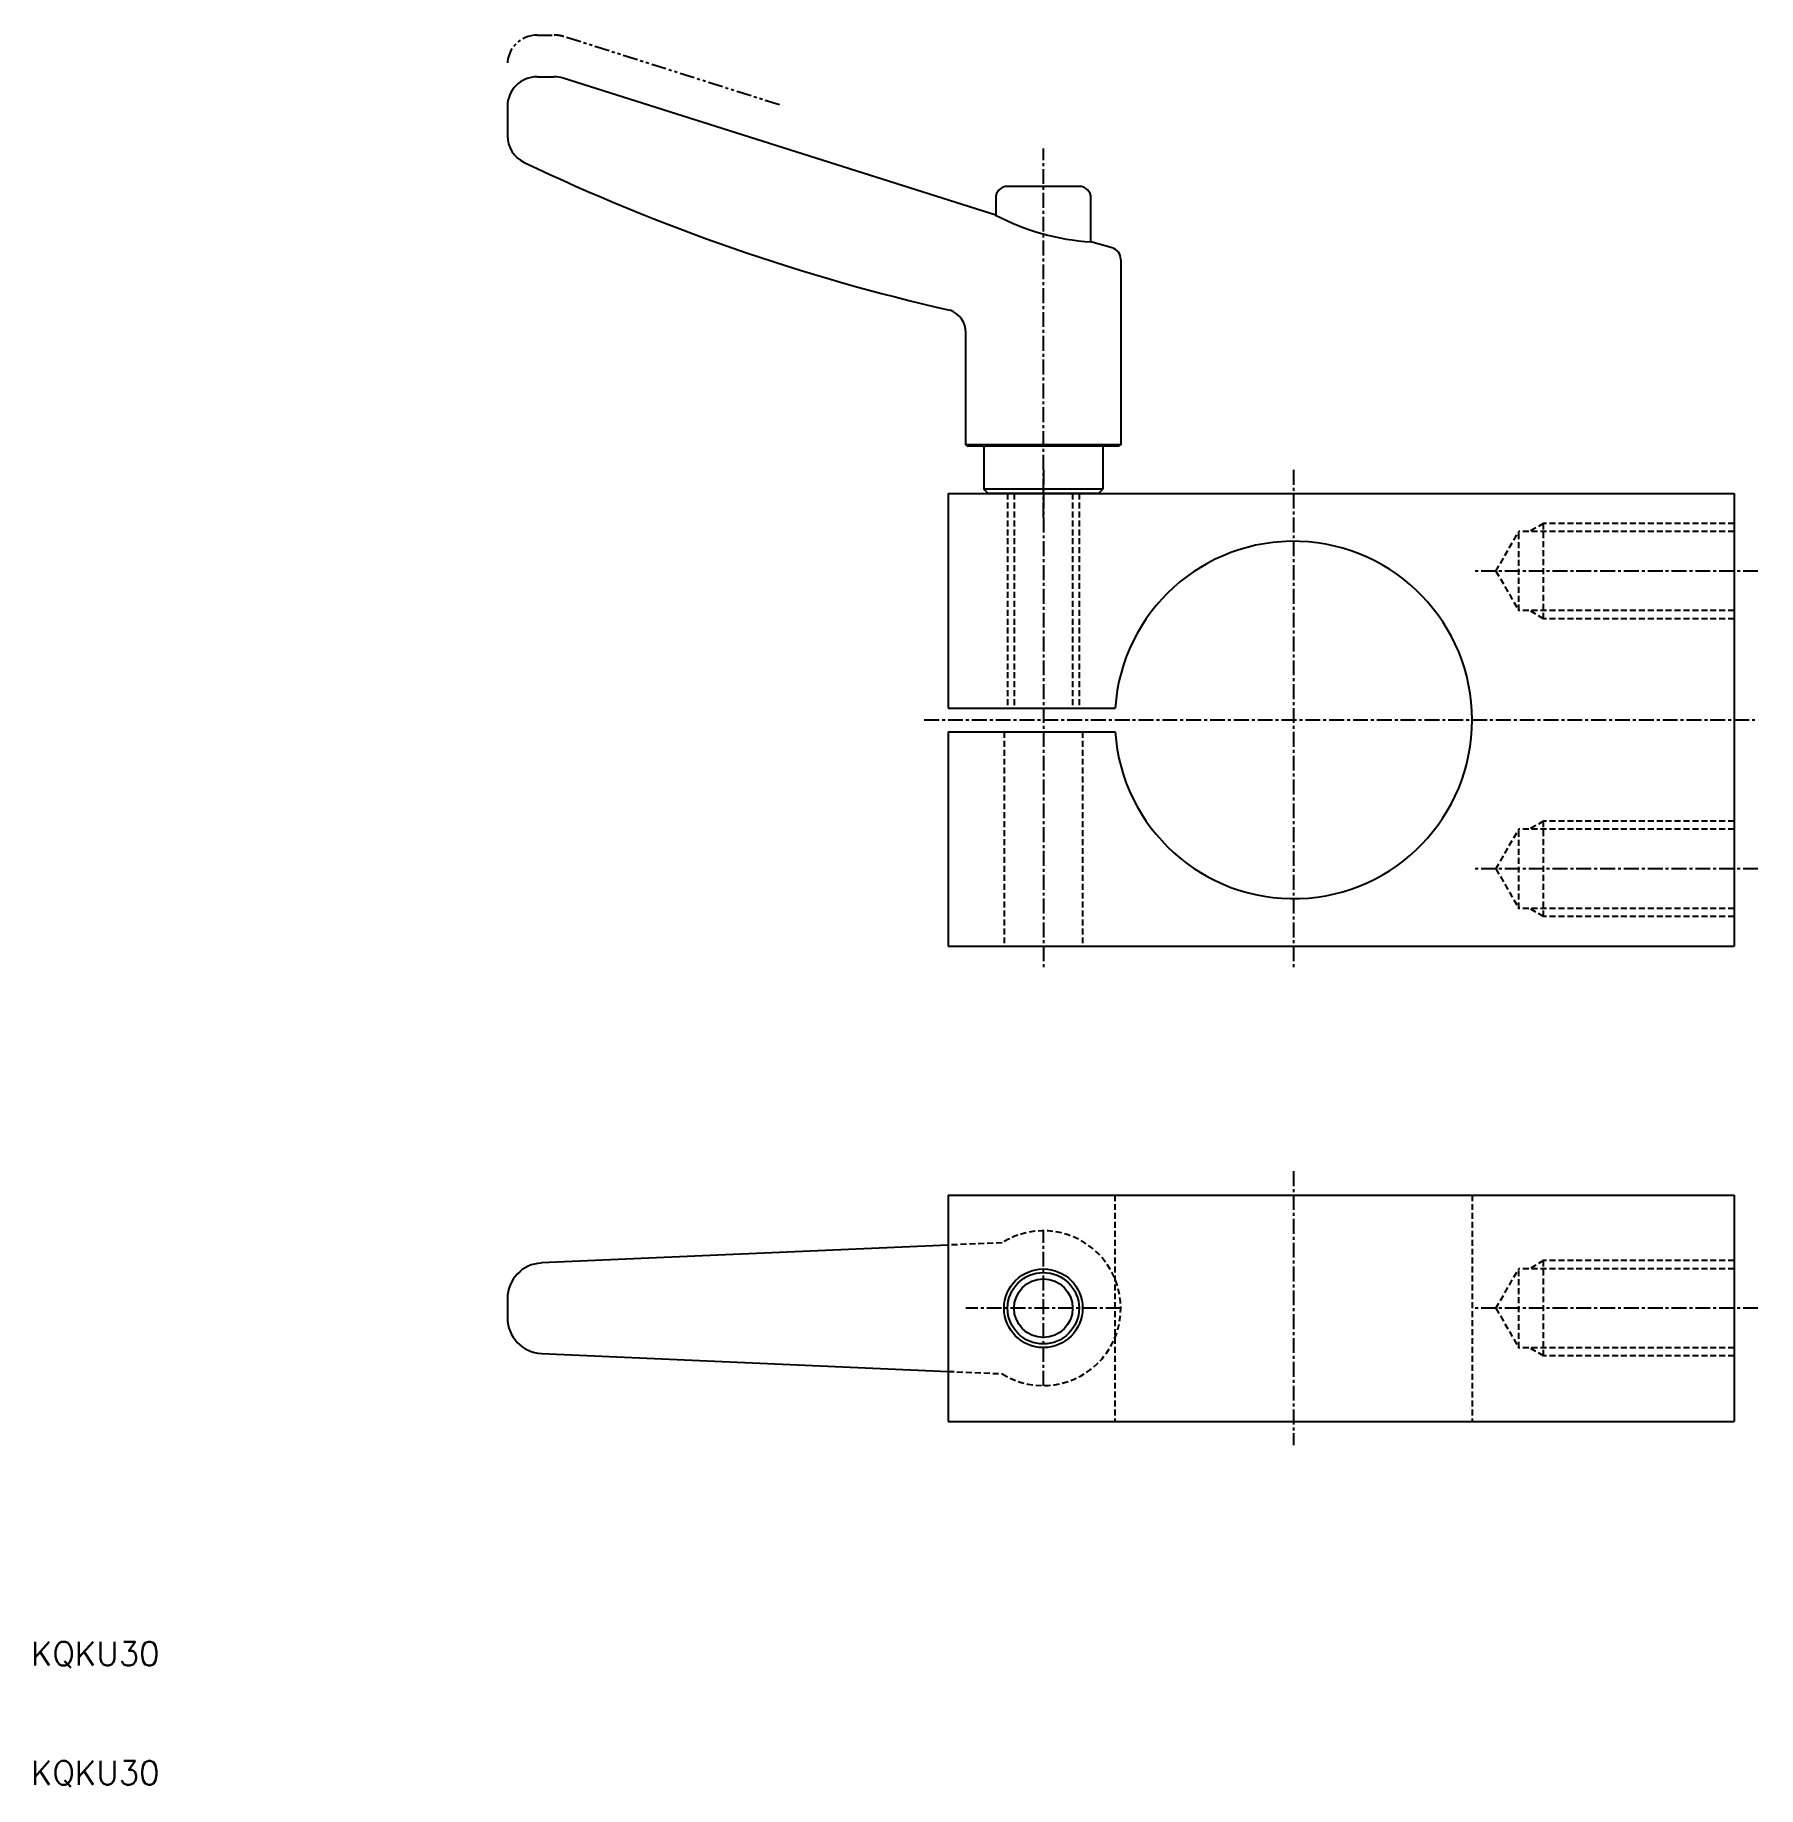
# Model space of a CAD drawing. Extents: x 10 to 155, y 10 to 157.
import ezdxf

# ---------------------------------------------------------------- set-up
doc = ezdxf.new("R2010")
doc.units = 0
for name, pattern in [('CENTER', [2, 1.25, -0.25, 0.25, -0.25]), ('DASHED', [0.75, 0.5, -0.25]), ('PHANTOM', [2.5, 1.25, -0.25, 0.25, -0.25, 0.25, -0.25])]:
    doc.linetypes.add(name, pattern=pattern)
doc.layers.get('0').update_dxf_attribs({"linetype": 'CONTINUOUS'})
doc.layers.add('CENTER', color=1, linetype='CENTER')
doc.styles.get("Standard").update_dxf_attribs({"font": 'txt.shx'})

msp = doc.modelspace()

# ---------------------------------------------------------------- linework, layer by layer
at = {"color": 3, "linetype": 'PHANTOM'}
for p, q in [((52.5, 156.89), (53.93, 156.89)), ((72.84, 151.03), (54.69, 156.78))]:
    msp.add_line(p, q, dxfattribs=at)
at = {"color": 7, "linetype": 'CONTINUOUS'}
for p, q in [((52.5, 153.39), (53.93, 153.39)), ((91, 141.78), (54.69, 153.28)), ((50, 150.89), (50, 148.46)), ((98, 144.19), (92, 144.19)), ((91, 143.19), (91, 141.78)), ((99, 139.52), (99, 143.19)), ((100.77, 139.02), (99, 139.52)), ((101.5, 138.06), (101.5, 122.48)), ((88.5, 122.48), (88.5, 131.9)), ((101.5, 122.48), (88.5, 122.48)), ((88.5, 122.48), (88.7, 122.39)), ((101.3, 122.39), (88.7, 122.39)), ((90, 122.39), (90, 118.76)), ((100, 122.39), (100, 118.76)), ((101.5, 122.48), (101.3, 122.39)), ((87, 118.39), (87, 100.39)), ((87, 118.39), (153, 118.39)), ((100, 118.76), (90, 118.76)), ((90.37, 118.39), (90, 118.76)), ((99.63, 118.39), (90.37, 118.39)), ((99.63, 118.39), (100, 118.76)), ((153, 118.39), (153, 80.39)), ((87, 100.39), (101.03, 100.39)), ((87, 98.39), (87, 80.39)), ((87, 98.39), (101.03, 98.39)), ((87, 80.39), (153, 80.39)), ((87, 59.5), (153, 59.5)), ((87, 59.5), (87, 40.5)), ((153, 59.5), (153, 40.5)), ((87, 55.3), (52.87, 53.8)), ((50, 50.8), (50, 49.2)), ((52.87, 46.2), (87, 44.7)), ((87, 40.5), (153, 40.5))]:
    msp.add_line(p, q, dxfattribs=at)
at = {"color": 3, "linetype": 'DASHED'}
for p, q in [((92, 118.39), (92, 100.39)), ((92.54, 118.39), (92.54, 100.39)), ((97.46, 118.39), (97.46, 100.39)), ((98, 118.39), (98, 100.39)), ((133, 111.89), (134.92, 115.22)), ((134.92, 108.57), (134.92, 115.22)), ((153, 115.22), (134.92, 115.22)), ((137, 115.89), (135.83, 115.22)), ((137, 107.89), (137, 115.89)), ((153, 115.89), (137, 115.89)), ((133, 111.89), (134.92, 108.57)), ((153, 108.57), (134.92, 108.57)), ((137, 107.89), (135.83, 108.57)), ((153, 107.89), (137, 107.89)), ((91.7, 98.39), (91.7, 80.39)), ((98.3, 98.39), (98.3, 80.39)), ((133, 86.89), (134.92, 90.22)), ((134.92, 83.57), (134.92, 90.22)), ((153, 90.22), (134.92, 90.22)), ((137, 90.89), (135.83, 90.22)), ((137, 82.89), (137, 90.89)), ((153, 90.89), (137, 90.89)), ((133, 86.89), (134.92, 83.57)), ((153, 83.57), (134.92, 83.57)), ((137, 82.89), (135.83, 83.57)), ((153, 82.89), (137, 82.89)), ((101, 59.5), (101, 40.5)), ((131, 59.5), (131, 40.5)), ((91.54, 55.5), (87, 55.3)), ((133, 50), (134.92, 53.32)), ((134.92, 46.68), (134.92, 53.32)), ((153, 53.32), (134.92, 53.32)), ((137, 54), (135.83, 53.32)), ((137, 46), (137, 54)), ((153, 54), (137, 54)), ((133, 50), (134.92, 46.68)), ((153, 46.68), (134.92, 46.68)), ((137, 46), (135.83, 46.68)), ((153, 46), (137, 46)), ((87, 44.7), (91.54, 44.5))]:
    msp.add_line(p, q, dxfattribs=at)
at = {"color": 7, "linetype": 'CONTINUOUS'}
for radius in [3.3, 3, 2.46]:
    msp.add_circle((95, 50), radius, dxfattribs=at)
at = {"color": 3, "linetype": 'PHANTOM'}
for centre, start, end in [((52.5, 154.39), 90, 180), ((53.93, 154.39), 72.4256, 90)]:
    msp.add_arc(centre, 2.5, start, end, dxfattribs=at)
at = {"color": 7, "linetype": 'CONTINUOUS'}
for centre, radius, start, end in [((52.5, 150.89), 2.5, 90, 180), ((53.93, 150.89), 2.5, 72.4256, 90), ((52.5, 148.46), 2.5, 180, 244.5073), ((125.15, 300.82), 171.3, 244.5073, 257.1877), ((92, 143.19), 1, 90, 180), ((98, 143.19), 1, 0, 90), ((100.22, 159.21), 19.72, 242.1114, 266.4391), ((100.5, 138.06), 1, 0, 74.2753), ((86.5, 131.9), 2, 0, 70.621), ((116, 99.39), 15, 183.8226, 176.1774), ((53, 50.8), 3, 92.5248, 180), ((53, 49.2), 3, 180, 267.4752)]:
    msp.add_arc(centre, radius, start, end, dxfattribs=at)
at = {"color": 3, "linetype": 'DASHED'}
msp.add_arc((95, 50), 6.5, 237.8776, 122.1224, dxfattribs=at)
at = {"layer": 'CENTER', "color": 1, "linetype": 'CENTER'}
for p, q in [((95, 116.39), (95, 147.38)), ((95, 120.39), (95, 78.39)), ((116, 120.39), (116, 78.39)), ((155, 111.89), (131, 111.89)), ((85, 99.39), (155, 99.39)), ((155, 86.89), (131, 86.89)), ((116, 61.5), (116, 38.5)), ((95, 43.5), (95, 56.5)), ((101.5, 50), (88.5, 50)), ((155, 50), (131, 50))]:
    msp.add_line(p, q, dxfattribs=at)

# ---------------------------------------------------------------- texts
at = {"color": 7, "linetype": 'CONTINUOUS'}
for p in [(10, 20), (10, 10)]:
    msp.add_text('KQKU30', height=2, dxfattribs=at).set_placement(p)

doc.saveas('drawing.dxf')
